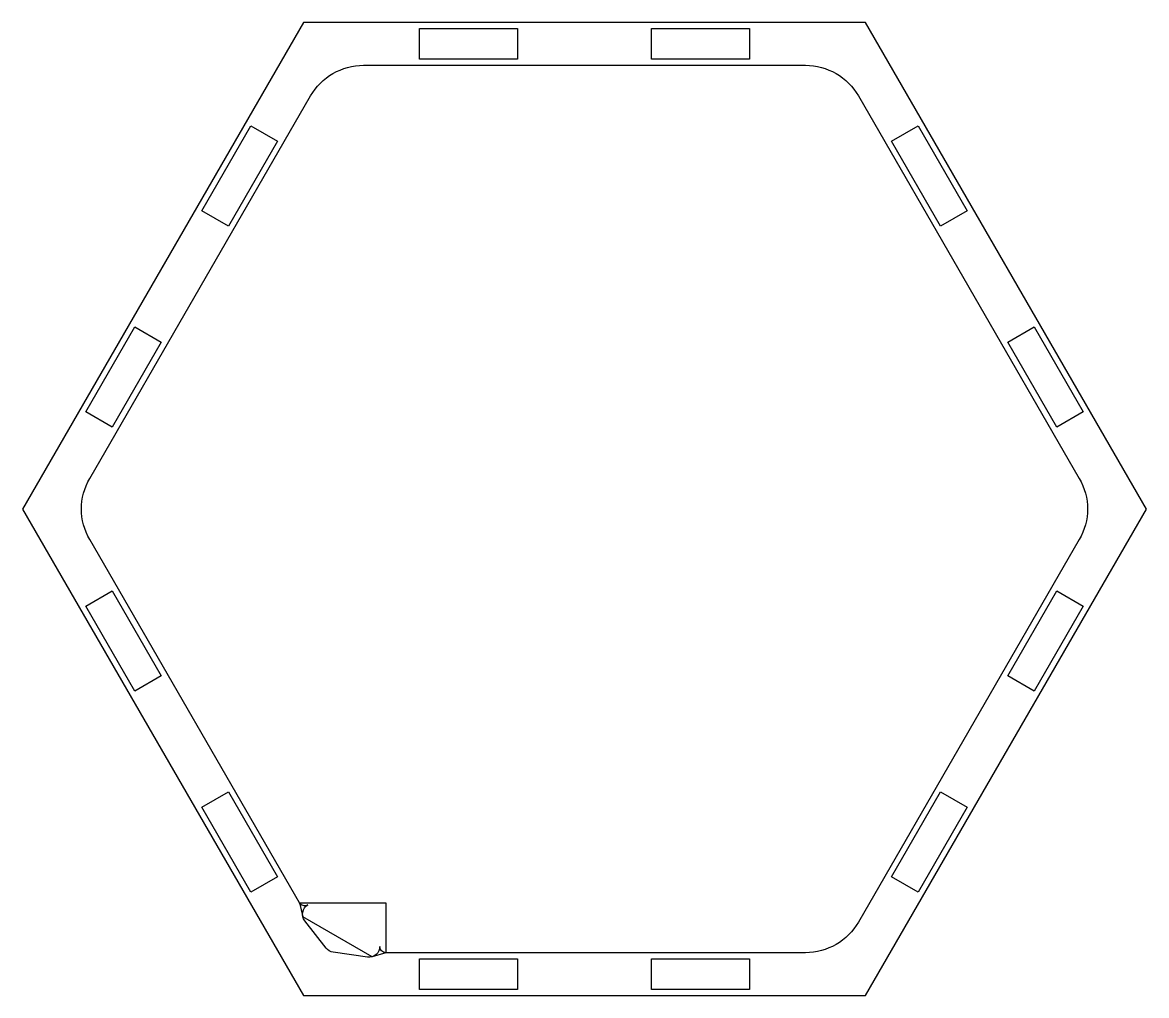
# Model space of a CAD drawing. Header units: millimetres. Extents: x -92 to 92, y -79 to 79.
import ezdxf

# ---------------------------------------------------------------- set-up
doc = ezdxf.new("R2010")
doc.units = ezdxf.units.MM
doc.layers.get('0').update_dxf_attribs({"linetype": 'CONTINUOUS'})

msp = doc.modelspace()

# ---------------------------------------------------------------- linework, layer by layer
for p, q in [((-46.55, -64.31), (-46, -66.59)), ((-46.55, -64.31), (-32.42, -64.31)), ((-32.42, -64.31), (-32.42, -72.47)), ((-34.67, -73.13), (-46, -66.59)), ((-32.42, -72.47), (-34.67, -73.13))]:
    msp.add_line(p, q)
for points in [[(45.88, -79.47), (91.76, 0), (45.88, 79.47), (-45.88, 79.47), (-91.76, 0), (-45.88, -79.47)], [(-26.95, 78.47), (-10.95, 78.47), (-10.95, 73.47), (-26.95, 73.47)], [(26.95, 78.47), (26.95, 73.47), (10.95, 73.47), (10.95, 78.47)], [(-54.48, 62.58), (-50.15, 60.08), (-58.15, 46.22), (-62.48, 48.72)], [(54.48, 62.58), (62.48, 48.72), (58.15, 46.22), (50.15, 60.08)], [(-81.43, 15.89), (-73.43, 29.75), (-69.1, 27.25), (-77.1, 13.39)], [(81.43, 15.89), (77.1, 13.39), (69.1, 27.25), (73.43, 29.75)], [(-81.43, -15.89), (-77.1, -13.39), (-69.1, -27.25), (-73.43, -29.75)], [(81.43, -15.89), (73.43, -29.75), (69.1, -27.25), (77.1, -13.39)], [(-54.48, -62.58), (-62.48, -48.72), (-58.15, -46.22), (-50.15, -60.08)], [(54.48, -62.58), (50.15, -60.08), (58.15, -46.22), (62.48, -48.72)], [(-10.95, -73.47), (-10.95, -78.47), (-26.95, -78.47), (-26.95, -73.47)], [(26.95, -73.47), (26.95, -78.47), (10.95, -78.47), (10.95, -73.47)]]:
    msp.add_lwpolyline(points, close=True)
msp.add_lwpolyline([(-45.17, -64.67), (-45.18, -64.67, -0.414214), (-46.55, -64.31), (-80.79, -5, -0.267949), (-80.79, 5), (-44.73, 67.47, -0.267949), (-36.07, 72.47), (36.07, 72.47, -0.267949), (44.73, 67.47), (80.79, 5, -0.267949), (80.79, -5), (44.73, -67.47, -0.267949), (36.07, -72.47), (-32.42, -72.47, -0.414214), (-33.42, -71.47), (-33.42, -71.45, -0.456048), (-35.41, -73.18), (-41.04, -72.39, -0.193827), (-42.17, -71.73), (-45.67, -67.26, -0.456048)], format="xyb", close=True)

doc.saveas('drawing.dxf')
